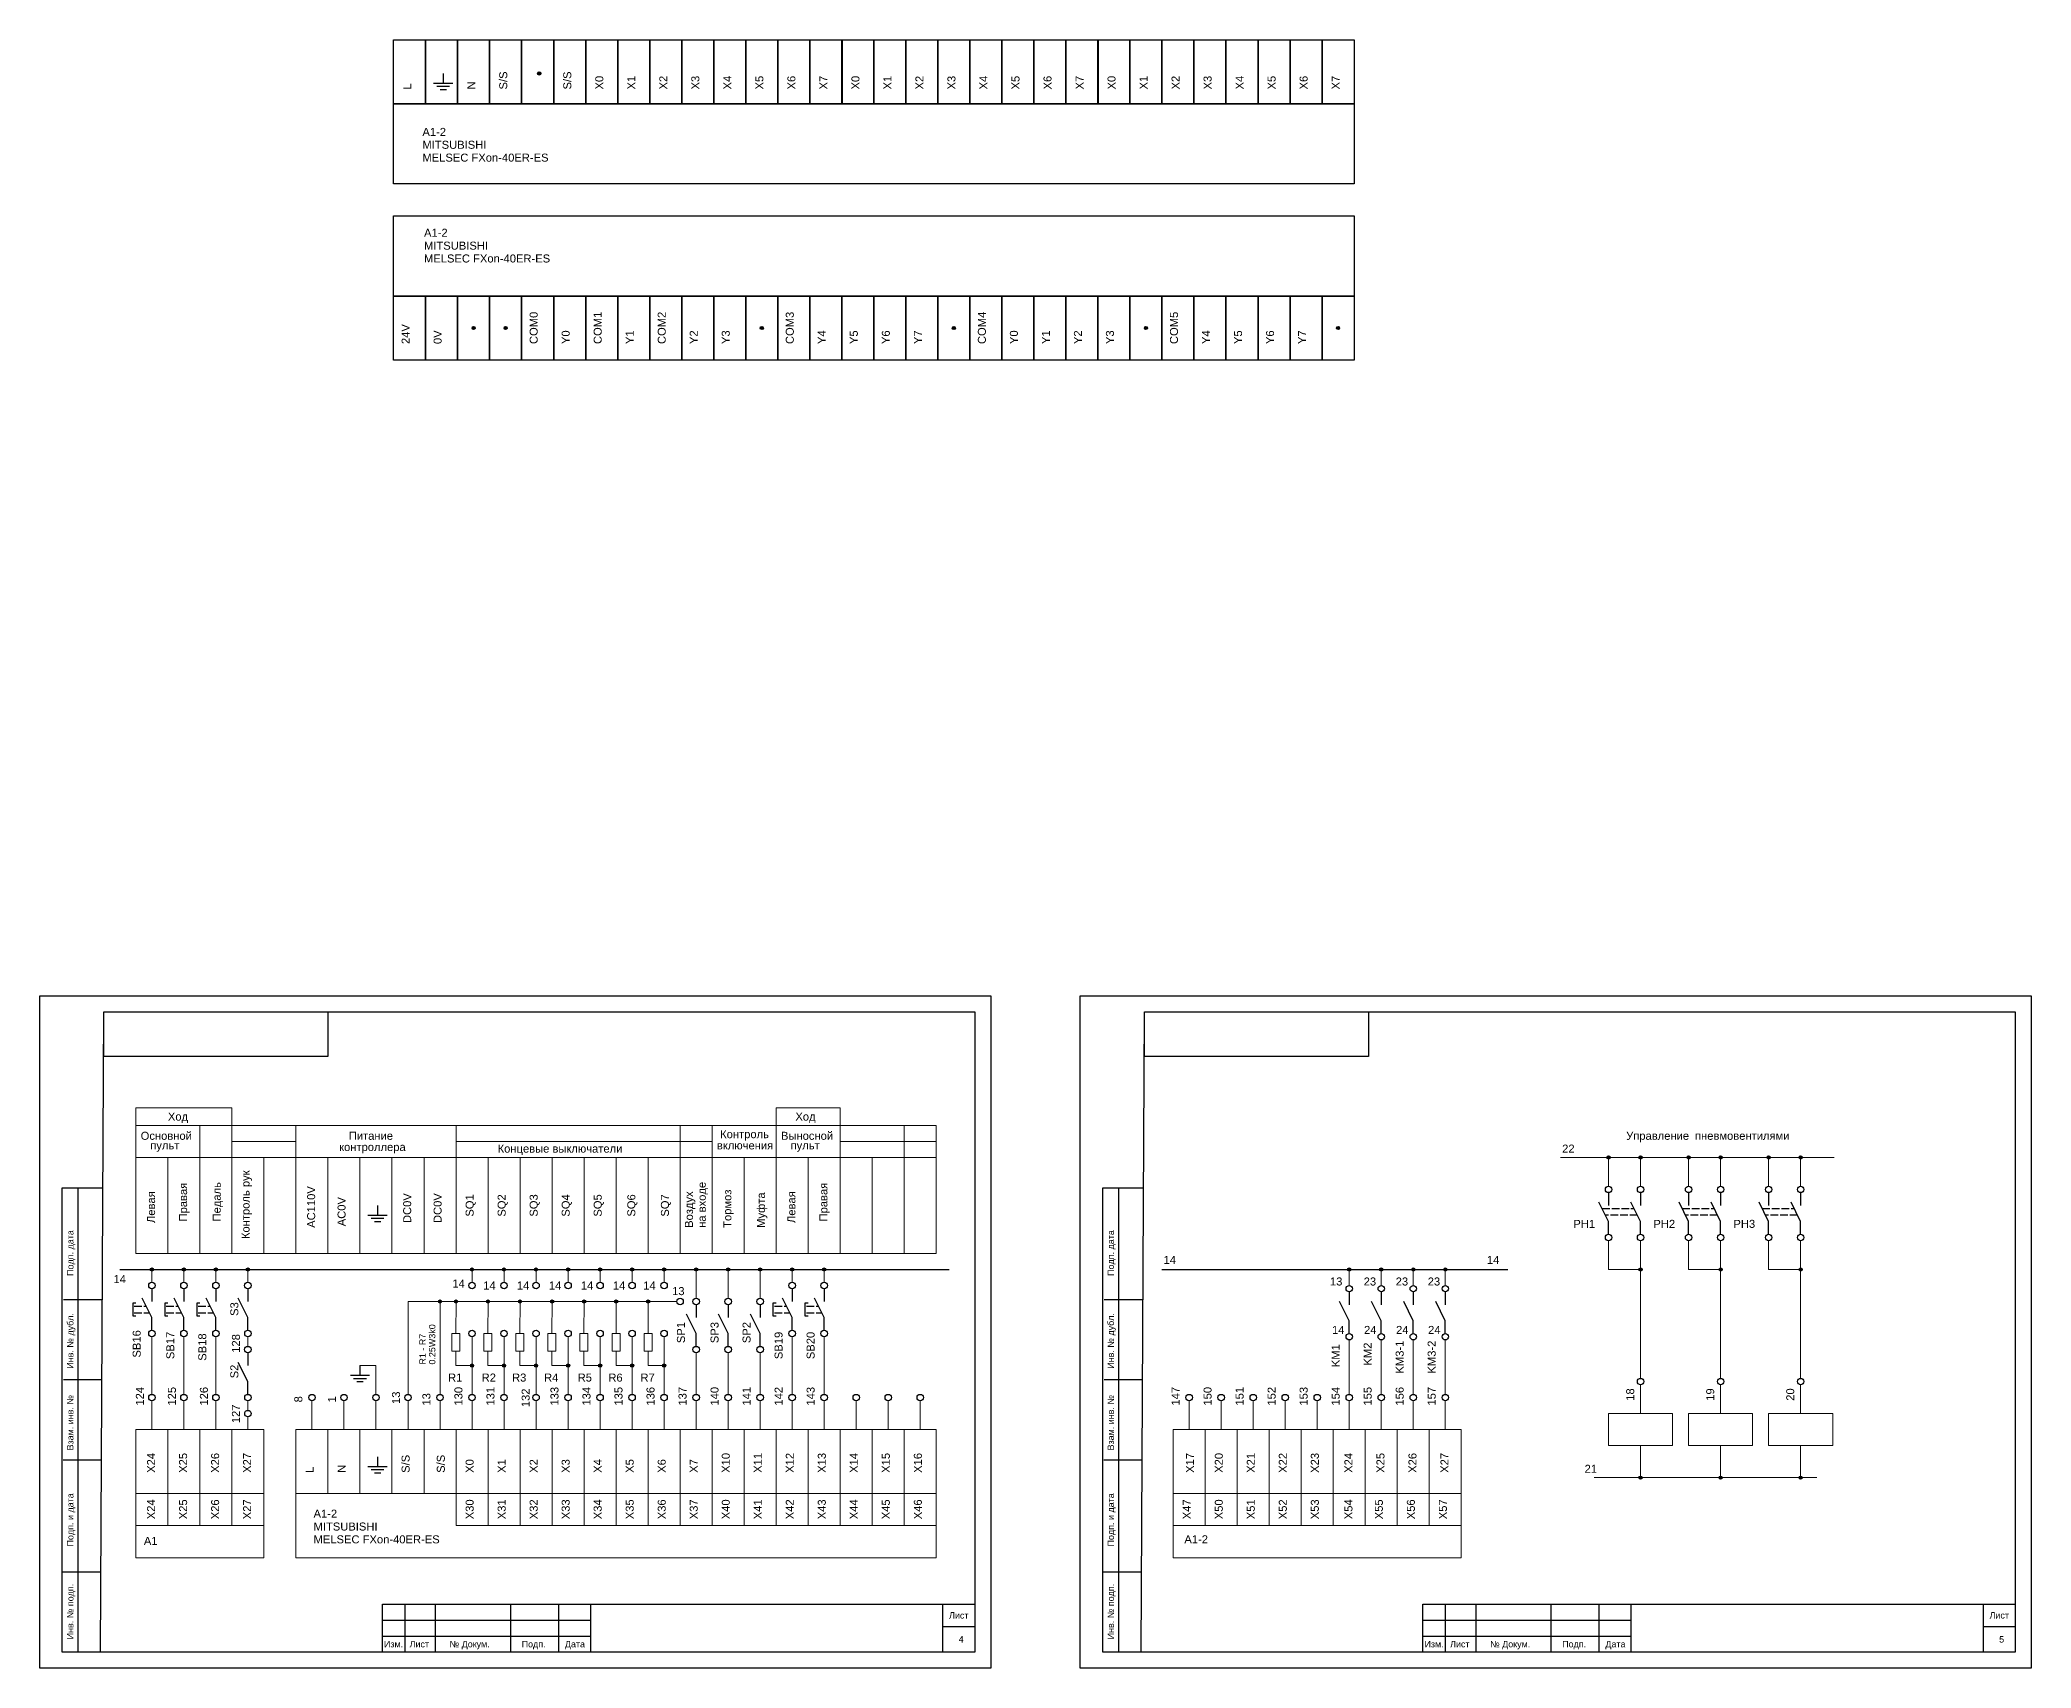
# Model space of a CAD drawing. Header units: millimetres. Extents: x 1674 to 4134, y 2914 to 4124.
# Drawn here: x 2650 to 3272, y 3616 to 4124 of the extents above; entities that cross this region are included whole.
import ezdxf

# ---------------------------------------------------------------- set-up
doc = ezdxf.new("R2010")
doc.units = ezdxf.units.MM
doc.linetypes.add('ACAD_ISO02W100', pattern=[15, 12, -3])
for name, color, linetype, lineweight in [('Аппаратура', 7, 'Continuous', 20), ('Маркировка', 7, 'Continuous', 25), ('Рамки', 7, 'Continuous', 25)]:
    doc.layers.add(name, color=color, linetype=linetype, lineweight=lineweight)
doc.styles.get("Standard").update_dxf_attribs({"font": 'arial.ttf'})

msp = doc.modelspace()

# ---------------------------------------------------------------- hatches: boundary and pattern name
h = msp.add_hatch(color=256)
h.dxf.hatch_style = 1
h.paths.add_polyline_path([(2806.5, 4113.5, 1), (2805.5, 4113.5, 1)])
h = msp.add_hatch(color=256)
h.dxf.hatch_style = 1
h.paths.add_polyline_path([(2786, 4034, 1), (2785, 4034, 1)])
h = msp.add_hatch(color=256)
h.dxf.hatch_style = 1
h.paths.add_polyline_path([(2796, 4034, 1), (2795, 4034, 1)])
h = msp.add_hatch(color=256)
h.dxf.hatch_style = 1
h.paths.add_polyline_path([(2876, 4034, 1), (2875, 4034, 1)])
h = msp.add_hatch(color=256)
h.dxf.hatch_style = 1
h.paths.add_polyline_path([(2936, 4034, 1), (2935, 4034, 1)])
h = msp.add_hatch(color=256)
h.dxf.hatch_style = 1
h.paths.add_polyline_path([(2996, 4034, 1), (2995, 4034, 1)])
h = msp.add_hatch(color=256)
h.dxf.hatch_style = 1
h.paths.add_polyline_path([(3056, 4034, 1), (3055, 4034, 1)])
h = msp.add_hatch(color=256)
h.dxf.hatch_style = 1
h.paths.add_polyline_path([(3140.5, 3775, 1), (3139.5, 3775, 1)])
h = msp.add_hatch(color=256)
h.dxf.hatch_style = 1
h.paths.add_polyline_path([(3150.5, 3775, 1), (3149.5, 3775, 1)])
h = msp.add_hatch(color=256)
h.dxf.hatch_style = 1
h.paths.add_polyline_path([(3165.5, 3775, 1), (3164.5, 3775, 1)])
h = msp.add_hatch(color=256)
h.dxf.hatch_style = 1
h.paths.add_polyline_path([(3175.5, 3775, 1), (3174.5, 3775, 1)])
h = msp.add_hatch(color=256)
h.dxf.hatch_style = 1
h.paths.add_polyline_path([(3190.5, 3775, 1), (3189.5, 3775, 1)])
h = msp.add_hatch(color=256)
h.dxf.hatch_style = 1
h.paths.add_polyline_path([(3200.5, 3775, 1), (3199.5, 3775, 1)])
h = msp.add_hatch(color=256)
h.dxf.hatch_style = 1
h.paths.add_polyline_path([(2685.5, 3740, 1), (2684.5, 3740, 1)])
h = msp.add_hatch(color=256)
h.dxf.hatch_style = 1
h.paths.add_polyline_path([(2695.5, 3740, 1), (2694.5, 3740, 1)])
h = msp.add_hatch(color=256)
h.dxf.hatch_style = 1
h.paths.add_polyline_path([(2705.5, 3740, 1), (2704.5, 3740, 1)])
h = msp.add_hatch(color=256)
h.dxf.hatch_style = 1
h.paths.add_polyline_path([(2715.5, 3740, 1), (2714.5, 3740, 1)])
h = msp.add_hatch(color=256)
h.dxf.hatch_style = 1
h.paths.add_polyline_path([(2785.5, 3740, 1), (2784.5, 3740, 1)])
h = msp.add_hatch(color=256)
h.dxf.hatch_style = 1
h.paths.add_polyline_path([(2795.5, 3740, 1), (2794.5, 3740, 1)])
h = msp.add_hatch(color=256)
h.dxf.hatch_style = 1
h.paths.add_polyline_path([(2805.5, 3740, 1), (2804.5, 3740, 1)])
h = msp.add_hatch(color=256)
h.dxf.hatch_style = 1
h.paths.add_polyline_path([(2815.5, 3740, 1), (2814.5, 3740, 1)])
h = msp.add_hatch(color=256)
h.dxf.hatch_style = 1
h.paths.add_polyline_path([(2825.5, 3740, 1), (2824.5, 3740, 1)])
h = msp.add_hatch(color=256)
h.dxf.hatch_style = 1
h.paths.add_polyline_path([(2835.5, 3740, 1), (2834.5, 3740, 1)])
h = msp.add_hatch(color=256)
h.dxf.hatch_style = 1
h.paths.add_polyline_path([(2845.5, 3740, 1), (2844.5, 3740, 1)])
h = msp.add_hatch(color=256)
h.dxf.hatch_style = 1
h.paths.add_polyline_path([(2855.5, 3740, 1), (2854.5, 3740, 1)])
h = msp.add_hatch(color=256)
h.dxf.hatch_style = 1
h.paths.add_polyline_path([(2865.5, 3740, 1), (2864.5, 3740, 1)])
h = msp.add_hatch(color=256)
h.dxf.hatch_style = 1
h.paths.add_polyline_path([(2875.5, 3740, 1), (2874.5, 3740, 1)])
h = msp.add_hatch(color=256)
h.dxf.hatch_style = 1
h.paths.add_polyline_path([(2885.5, 3740, 1), (2884.5, 3740, 1)])
h = msp.add_hatch(color=256)
h.dxf.hatch_style = 1
h.paths.add_polyline_path([(2895.5, 3740, 1), (2894.5, 3740, 1)])
h = msp.add_hatch(color=256)
h.dxf.hatch_style = 1
h.paths.add_polyline_path([(3059.5, 3740, 1), (3058.5, 3740, 1)])
h = msp.add_hatch(color=256)
h.dxf.hatch_style = 1
h.paths.add_polyline_path([(3069.5, 3740, 1), (3068.5, 3740, 1)])
h = msp.add_hatch(color=256)
h.dxf.hatch_style = 1
h.paths.add_polyline_path([(3079.5, 3740, 1), (3078.5, 3740, 1)])
h = msp.add_hatch(color=256)
h.dxf.hatch_style = 1
h.paths.add_polyline_path([(3089.5, 3740, 1), (3088.5, 3740, 1)])
h = msp.add_hatch(color=256)
h.dxf.hatch_style = 1
h.paths.add_polyline_path([(3150.5, 3740, 1), (3149.5, 3740, 1)])
h = msp.add_hatch(color=256)
h.dxf.hatch_style = 1
h.paths.add_polyline_path([(3175.5, 3740, 1), (3174.5, 3740, 1)])
h = msp.add_hatch(color=256)
h.dxf.hatch_style = 1
h.paths.add_polyline_path([(3200.5, 3740, 1), (3199.5, 3740, 1)])
h = msp.add_hatch(color=256)
h.dxf.hatch_style = 1
h.paths.add_polyline_path([(2775.5, 3730, 1), (2774.5, 3730, 1)])
h = msp.add_hatch(color=256)
h.dxf.hatch_style = 1
h.paths.add_polyline_path([(2780.5, 3730, 1), (2779.5, 3730, 1)])
h = msp.add_hatch(color=256)
h.dxf.hatch_style = 1
h.paths.add_polyline_path([(2790.5, 3730, 1), (2789.5, 3730, 1)])
h = msp.add_hatch(color=256)
h.dxf.hatch_style = 1
h.paths.add_polyline_path([(2800.5, 3730, 1), (2799.5, 3730, 1)])
h = msp.add_hatch(color=256)
h.dxf.hatch_style = 1
h.paths.add_polyline_path([(2810.5, 3730, 1), (2809.5, 3730, 1)])
h = msp.add_hatch(color=256)
h.dxf.hatch_style = 1
h.paths.add_polyline_path([(2820.5, 3730, 1), (2819.5, 3730, 1)])
h = msp.add_hatch(color=256)
h.dxf.hatch_style = 1
h.paths.add_polyline_path([(2830.5, 3730, 1), (2829.5, 3730, 1)])
h = msp.add_hatch(color=256)
h.dxf.hatch_style = 1
h.paths.add_polyline_path([(2840.5, 3730, 1), (2839.5, 3730, 1)])
h = msp.add_hatch(color=256)
h.dxf.hatch_style = 1
h.paths.add_polyline_path([(2785.5, 3710, 1), (2784.5, 3710, 1)])
h = msp.add_hatch(color=256)
h.dxf.hatch_style = 1
h.paths.add_polyline_path([(2795.5, 3710, 1), (2794.5, 3710, 1)])
h = msp.add_hatch(color=256)
h.dxf.hatch_style = 1
h.paths.add_polyline_path([(2805.5, 3710, 1), (2804.5, 3710, 1)])
h = msp.add_hatch(color=256)
h.dxf.hatch_style = 1
h.paths.add_polyline_path([(2815.5, 3710, 1), (2814.5, 3710, 1)])
h = msp.add_hatch(color=256)
h.dxf.hatch_style = 1
h.paths.add_polyline_path([(2825.5, 3710, 1), (2824.5, 3710, 1)])
h = msp.add_hatch(color=256)
h.dxf.hatch_style = 1
h.paths.add_polyline_path([(2835.5, 3710, 1), (2834.5, 3710, 1)])
h = msp.add_hatch(color=256)
h.dxf.hatch_style = 1
h.paths.add_polyline_path([(2845.5, 3710, 1), (2844.5, 3710, 1)])
h = msp.add_hatch(color=256)
h.dxf.hatch_style = 1
h.paths.add_polyline_path([(3150.5, 3675, 1), (3149.5, 3675, 1)])
h = msp.add_hatch(color=256)
h.dxf.hatch_style = 1
h.paths.add_polyline_path([(3175.5, 3675, 1), (3174.5, 3675, 1)])
h = msp.add_hatch(color=256)
h.dxf.hatch_style = 1
h.paths.add_polyline_path([(3200.5, 3675, 1), (3199.5, 3675, 1)])

# ---------------------------------------------------------------- linework, layer by layer
at = {"lineweight": 40}
for p, q in [((2900.5, 4124), (2900.5, 4104)), ((2980.5, 4124), (2980.5, 4104))]:
    msp.add_line(p, q, dxfattribs=at)
for p, q in [((2776, 4113.5), (2776, 4110.5)), ((2773, 4110.5), (2779, 4110.5)), ((2774, 4109.5), (2778, 4109.5)), ((2775, 4108.5), (2777, 4108.5)), ((3140, 3764), (3140, 3760)), ((3150, 3764), (3150, 3760)), ((3165, 3764), (3165, 3760)), ((3175, 3764), (3175, 3760)), ((3190, 3764), (3190, 3760)), ((3200, 3764), (3200, 3760)), ((2752.5, 3757), (2758.5, 3757)), ((2755.5, 3760), (2755.5, 3757)), ((3140, 3755), (3137, 3761)), ((3150, 3755), (3147, 3761)), ((3165, 3755), (3162, 3761)), ((3175, 3755), (3172, 3761)), ((3190, 3755), (3187, 3761)), ((3200, 3755), (3197, 3761)), ((2753.5, 3756), (2757.5, 3756)), ((2754.5, 3755), (2756.5, 3755)), ((3140, 3751), (3140, 3755)), ((3150, 3751), (3150, 3755)), ((3165, 3751), (3165, 3755)), ((3175, 3751), (3175, 3755)), ((3190, 3751), (3190, 3755)), ((3200, 3751), (3200, 3755)), ((2675, 3740), (2934, 3740)), ((3000.5, 3740), (3108.5, 3740)), ((2685, 3734), (2685, 3730)), ((2695, 3734), (2695, 3730)), ((2705, 3734), (2705, 3730)), ((2714.98, 3734), (2714.98, 3730)), ((2885, 3734), (2885, 3730)), ((2895, 3734), (2895, 3730)), ((3059, 3733), (3059, 3729)), ((3069, 3733), (3069, 3729)), ((3079, 3733), (3079, 3729)), ((3089, 3733), (3089, 3729)), ((2680, 3729.5), (2679, 3729.5)), ((2679, 3729.5), (2679, 3725.5)), ((2685, 3725), (2682, 3731)), ((2690, 3729.5), (2689, 3729.5)), ((2689, 3729.5), (2689, 3725.5)), ((2695, 3725), (2692, 3731)), ((2700, 3729.5), (2699, 3729.5)), ((2699, 3729.5), (2699, 3725.5)), ((2705, 3725), (2702, 3731)), ((2714.98, 3725), (2711.98, 3731)), ((2855, 3720), (2852, 3726)), ((2855, 3729), (2855, 3725)), ((2865, 3720), (2862, 3726)), ((2865, 3729), (2865, 3725)), ((2875, 3720), (2872, 3726)), ((2875, 3729), (2875, 3725)), ((2880, 3729.5), (2879, 3729.5)), ((2879, 3729.5), (2879, 3725.5)), ((2885, 3725), (2882, 3731)), ((2890, 3729.5), (2889, 3729.5)), ((2889, 3729.5), (2889, 3725.5)), ((2895, 3725), (2892, 3731)), ((3059, 3724), (3056, 3730)), ((3069, 3724), (3066, 3730)), ((3079, 3724), (3076, 3730)), ((3089, 3724), (3086, 3730)), ((2679, 3725.5), (2680, 3725.5)), ((2685, 3721), (2685, 3725)), ((2689, 3725.5), (2690, 3725.5)), ((2695, 3721), (2695, 3725)), ((2699, 3725.5), (2700, 3725.5)), ((2705, 3721), (2705, 3725)), ((2714.98, 3721), (2714.98, 3725)), ((2855, 3716), (2855, 3720)), ((2865, 3716), (2865, 3720)), ((2875, 3716), (2875, 3720)), ((2879, 3725.5), (2880, 3725.5)), ((2885, 3721), (2885, 3725)), ((2889, 3725.5), (2890, 3725.5)), ((2895, 3721), (2895, 3725)), ((3059, 3720), (3059, 3724)), ((3069, 3720), (3069, 3724)), ((3079, 3720), (3079, 3724)), ((3089, 3720), (3089, 3724)), ((2714.98, 3714), (2714.98, 3710)), ((2714.98, 3705), (2711.98, 3711)), ((2750, 3710), (2750, 3707)), ((2714.98, 3701), (2714.98, 3705)), ((2747, 3707), (2753, 3707)), ((2748, 3706), (2752, 3706)), ((2749, 3705), (2751, 3705)), ((2752.5, 3678.5), (2758.5, 3678.5)), ((2753.5, 3677.5), (2757.5, 3677.5)), ((2754.5, 3676.5), (2756.5, 3676.5)), ((2755.5, 3681.5), (2755.5, 3678.5))]:
    msp.add_line(p, q)
at = {"linetype": 'ACAD_ISO02W100', "ltscale": 0.2}
for p, q in [((2679.5, 3728.5), (2683.25, 3728.5)), ((2679.5, 3726.5), (2684.25, 3726.5)), ((2689.5, 3728.5), (2693.25, 3728.5)), ((2689.5, 3726.5), (2694.25, 3726.5)), ((2699.5, 3728.5), (2703.25, 3728.5)), ((2699.5, 3726.5), (2704.25, 3726.5)), ((2879.5, 3728.5), (2883.25, 3728.5)), ((2879.5, 3726.5), (2884.25, 3726.5)), ((2889.5, 3728.5), (2893.25, 3728.5)), ((2889.5, 3726.5), (2894.25, 3726.5))]:
    msp.add_line(p, q, dxfattribs=at)
for points in [[(2760.5, 4124), (2770.5, 4124), (2770.5, 4104), (2760.5, 4104)], [(2770.5, 4124), (2780.5, 4124), (2780.5, 4104), (2770.5, 4104)], [(2780.5, 4124), (2790.5, 4124), (2790.5, 4104), (2780.5, 4104)], [(2790.5, 4124), (2800.5, 4124), (2800.5, 4104), (2790.5, 4104)], [(2800.5, 4124), (2810.5, 4124), (2810.5, 4104), (2800.5, 4104)], [(2810.5, 4124), (2820.5, 4124), (2820.5, 4104), (2810.5, 4104)], [(2820.5, 4124), (2830.5, 4124), (2830.5, 4104), (2820.5, 4104)], [(2830.5, 4124), (2840.5, 4124), (2840.5, 4104), (2830.5, 4104)], [(2840.5, 4124), (2850.5, 4124), (2850.5, 4104), (2840.5, 4104)], [(2850.5, 4124), (2860.5, 4124), (2860.5, 4104), (2850.5, 4104)], [(2860.5, 4124), (2870.5, 4124), (2870.5, 4104), (2860.5, 4104)], [(2870.5, 4124), (2880.5, 4124), (2880.5, 4104), (2870.5, 4104)], [(2880.5, 4124), (2890.5, 4124), (2890.5, 4104), (2880.5, 4104)], [(2890.5, 4124), (2900.5, 4124), (2900.5, 4104), (2890.5, 4104)], [(2900.5, 4124), (2910.5, 4124), (2910.5, 4104), (2900.5, 4104)], [(2910.5, 4124), (2920.5, 4124), (2920.5, 4104), (2910.5, 4104)], [(2920.5, 4124), (2930.5, 4124), (2930.5, 4104), (2920.5, 4104)], [(2930.5, 4124), (2940.5, 4124), (2940.5, 4104), (2930.5, 4104)], [(2940.5, 4124), (2950.5, 4124), (2950.5, 4104), (2940.5, 4104)], [(2950.5, 4124), (2960.5, 4124), (2960.5, 4104), (2950.5, 4104)], [(2960.5, 4124), (2970.5, 4124), (2970.5, 4104), (2960.5, 4104)], [(2970.5, 4124), (2980.5, 4124), (2980.5, 4104), (2970.5, 4104)], [(2980.5, 4124), (2990.5, 4124), (2990.5, 4104), (2980.5, 4104)], [(2990.5, 4124), (3000.5, 4124), (3000.5, 4104), (2990.5, 4104)], [(3000.5, 4124), (3010.5, 4124), (3010.5, 4104), (3000.5, 4104)], [(3010.5, 4124), (3020.5, 4124), (3020.5, 4104), (3010.5, 4104)], [(3020.5, 4124), (3030.5, 4124), (3030.5, 4104), (3020.5, 4104)], [(3030.5, 4124), (3040.5, 4124), (3040.5, 4104), (3030.5, 4104)], [(3040.5, 4124), (3050.5, 4124), (3050.5, 4104), (3040.5, 4104)], [(3050.5, 4124), (3060.5, 4124), (3060.5, 4104), (3050.5, 4104)], [(2760.5, 4104), (3060.5, 4104), (3060.5, 4079), (2760.5, 4079)], [(3060.5, 4044), (2760.5, 4044), (2760.5, 4069), (3060.5, 4069)], [(2770.5, 4024), (2760.5, 4024), (2760.5, 4044), (2770.5, 4044)], [(2780.5, 4024), (2770.5, 4024), (2770.5, 4044), (2780.5, 4044)], [(2790.5, 4024), (2780.5, 4024), (2780.5, 4044), (2790.5, 4044)], [(2800.5, 4024), (2790.5, 4024), (2790.5, 4044), (2800.5, 4044)], [(2810.5, 4024), (2800.5, 4024), (2800.5, 4044), (2810.5, 4044)], [(2820.5, 4024), (2810.5, 4024), (2810.5, 4044), (2820.5, 4044)], [(2830.5, 4024), (2820.5, 4024), (2820.5, 4044), (2830.5, 4044)], [(2840.5, 4024), (2830.5, 4024), (2830.5, 4044), (2840.5, 4044)], [(2850.5, 4024), (2840.5, 4024), (2840.5, 4044), (2850.5, 4044)], [(2860.5, 4024), (2850.5, 4024), (2850.5, 4044), (2860.5, 4044)], [(2870.5, 4024), (2860.5, 4024), (2860.5, 4044), (2870.5, 4044)], [(2880.5, 4024), (2870.5, 4024), (2870.5, 4044), (2880.5, 4044)], [(2890.5, 4024), (2880.5, 4024), (2880.5, 4044), (2890.5, 4044)], [(2900.5, 4024), (2890.5, 4024), (2890.5, 4044), (2900.5, 4044)], [(2910.5, 4024), (2900.5, 4024), (2900.5, 4044), (2910.5, 4044)], [(2920.5, 4024), (2910.5, 4024), (2910.5, 4044), (2920.5, 4044)], [(2930.5, 4024), (2920.5, 4024), (2920.5, 4044), (2930.5, 4044)], [(2940.5, 4024), (2930.5, 4024), (2930.5, 4044), (2940.5, 4044)], [(2950.5, 4024), (2940.5, 4024), (2940.5, 4044), (2950.5, 4044)], [(2960.5, 4024), (2950.5, 4024), (2950.5, 4044), (2960.5, 4044)], [(2970.5, 4024), (2960.5, 4024), (2960.5, 4044), (2970.5, 4044)], [(2980.5, 4024), (2970.5, 4024), (2970.5, 4044), (2980.5, 4044)], [(2990.5, 4024), (2980.5, 4024), (2980.5, 4044), (2990.5, 4044)], [(3000.5, 4024), (2990.5, 4024), (2990.5, 4044), (3000.5, 4044)], [(3010.5, 4024), (3000.5, 4024), (3000.5, 4044), (3010.5, 4044)], [(3020.5, 4024), (3010.5, 4024), (3010.5, 4044), (3020.5, 4044)], [(3030.5, 4024), (3020.5, 4024), (3020.5, 4044), (3030.5, 4044)], [(3040.5, 4024), (3030.5, 4024), (3030.5, 4044), (3040.5, 4044)], [(3050.5, 4024), (3040.5, 4024), (3040.5, 4044), (3050.5, 4044)], [(3060.5, 4024), (3050.5, 4024), (3050.5, 4044), (3060.5, 4044)]]:
    msp.add_lwpolyline(points, close=True)
for points in [[(3138, 3759), (3148, 3759)], [(3149, 3757), (3139, 3757)], [(3163, 3759), (3173, 3759)], [(3174, 3757), (3164, 3757)], [(3188, 3759), (3198, 3759)], [(3199, 3757), (3189, 3757)]]:
    msp.add_lwpolyline(points, dxfattribs=at)
for centre, radius in [((2806, 4113.5), 0.5), ((2785.5, 4034), 0.5), ((2795.5, 4034), 0.5), ((2875.5, 4034), 0.5), ((2935.5, 4034), 0.5), ((2995.5, 4034), 0.5), ((3055.5, 4034), 0.5), ((3140, 3775), 0.5), ((3150, 3775), 0.5), ((3165, 3775), 0.5), ((3175, 3775), 0.5), ((3190, 3775), 0.5), ((3200, 3775), 0.5), ((3140, 3765), 1), ((3150, 3765), 1), ((3165, 3765), 1), ((3175, 3765), 1), ((3190, 3765), 1), ((3200, 3765), 1), ((3140, 3750), 1), ((3150, 3750), 1), ((3165, 3750), 1), ((3175, 3750), 1), ((3190, 3750), 1), ((3200, 3750), 1), ((2685, 3740), 0.5), ((2695, 3740), 0.5), ((2705, 3740), 0.5), ((2715, 3740), 0.5), ((2785, 3740), 0.5), ((2795, 3740), 0.5), ((2805, 3740), 0.5), ((2815, 3740), 0.5), ((2825, 3740), 0.5), ((2835, 3740), 0.5), ((2845, 3740), 0.5), ((2855, 3740), 0.5), ((2865, 3740), 0.5), ((2875, 3740), 0.5), ((2885, 3740), 0.5), ((2895, 3740), 0.5), ((3059, 3740), 0.5), ((3069, 3740), 0.5), ((3079, 3740), 0.5), ((3089, 3740), 0.5), ((3150, 3740), 0.5), ((3175, 3740), 0.5), ((3200, 3740), 0.5), ((2685, 3735), 1), ((2695, 3735), 1), ((2705, 3735), 1), ((2714.98, 3735), 1), ((2785, 3735), 1), ((2795, 3735), 1), ((2805, 3735), 1), ((2815, 3735), 1), ((2825, 3735), 1), ((2835, 3735), 1), ((2845, 3735), 1), ((2885, 3735), 1), ((2895, 3735), 1), ((3059, 3734), 1), ((3069, 3734), 1), ((3079, 3734), 1), ((3089, 3734), 1), ((2775, 3730), 0.5), ((2780, 3730), 0.5), ((2790, 3730), 0.5), ((2800, 3730), 0.5), ((2810, 3730), 0.5), ((2820, 3730), 0.5), ((2830, 3730), 0.5), ((2840, 3730), 0.5), ((2850, 3730), 1), ((2855, 3730), 1), ((2865, 3730), 1), ((2875, 3730), 1), ((2685, 3720), 1), ((2695, 3720), 1), ((2705, 3720), 1), ((2715, 3720), 1), ((2785, 3720), 1), ((2795, 3720), 1), ((2805, 3720), 1), ((2815, 3720), 1), ((2825, 3720), 1), ((2835, 3720), 1), ((2845, 3720), 1), ((2885, 3720), 1), ((2895, 3720), 1), ((3059, 3719), 1), ((3069, 3719), 1), ((3079, 3719), 1), ((3089, 3719), 1), ((2714.98, 3715), 1), ((2855, 3715), 1), ((2865, 3715), 1), ((2875, 3715), 1), ((2785, 3710), 0.5), ((2795, 3710), 0.5), ((2805, 3710), 0.5), ((2815, 3710), 0.5), ((2825, 3710), 0.5), ((2835, 3710), 0.5), ((2845, 3710), 0.5), ((2685, 3700), 1), ((2695, 3700), 1), ((2705, 3700), 1), ((2715, 3700), 1), ((2735, 3700), 1), ((2745, 3700), 1), ((2755, 3700), 1), ((2765, 3700), 1), ((2775, 3700), 1), ((2785, 3700), 1), ((2795, 3700), 1), ((2805, 3700), 1), ((2815, 3700), 1), ((2825, 3700), 1), ((2835, 3700), 1), ((2845, 3700), 1), ((2855, 3700), 1), ((2865, 3700), 1), ((2875, 3700), 1), ((2885, 3700), 1), ((2895, 3700), 1), ((2905, 3700), 1), ((2915, 3700), 1), ((2925, 3700), 1), ((3009, 3700), 1), ((3019, 3700), 1), ((3029, 3700), 1), ((3039, 3700), 1), ((3049, 3700), 1), ((3059, 3700), 1), ((3069, 3700), 1), ((3079, 3700), 1), ((3089, 3700), 1), ((3150, 3705), 1), ((3175, 3705), 1), ((3200, 3705), 1), ((2715, 3695), 1), ((3150, 3675), 0.5), ((3175, 3675), 0.5), ((3200, 3675), 0.5)]:
    msp.add_circle(centre, radius)
at = {"layer": 'Аппаратура'}
for p, q in [((2680, 3785), (2930, 3785)), ((2680, 3745), (2680, 3785)), ((2700, 3745), (2700, 3785)), ((2710, 3745), (2710, 3785)), ((2730, 3745), (2730, 3785)), ((2780, 3745), (2780, 3785)), ((2850, 3745), (2850, 3785)), ((2860, 3745), (2860, 3785)), ((2880, 3745), (2880, 3785)), ((2900, 3745), (2900, 3785)), ((2920, 3745), (2920, 3785)), ((2930, 3745), (2930, 3785)), ((2710, 3780), (2730, 3780)), ((2780, 3780), (2860, 3780)), ((2900, 3780), (2930, 3780)), ((2680, 3775), (2930, 3775)), ((2690, 3745), (2690, 3775)), ((2720, 3745), (2720, 3775)), ((2740, 3745), (2740, 3775)), ((2750, 3745), (2750, 3775)), ((2760, 3745), (2760, 3775)), ((2770, 3745), (2770, 3775)), ((2790, 3745), (2790, 3775)), ((2800, 3745), (2800, 3775)), ((2810, 3745), (2810, 3775)), ((2820, 3745), (2820, 3775)), ((2830, 3745), (2830, 3775)), ((2840, 3745), (2840, 3775)), ((2870, 3745), (2870, 3775)), ((2890, 3745), (2890, 3775)), ((2910, 3745), (2910, 3775)), ((3125, 3775), (3210.5, 3775)), ((3140, 3766), (3140, 3775)), ((3150, 3766), (3150, 3775)), ((3165, 3766), (3165, 3775)), ((3175, 3766), (3175, 3775)), ((3190, 3766), (3190, 3775)), ((3200, 3766), (3200, 3775)), ((2680, 3745), (2930, 3745)), ((3140, 3749), (3140, 3740)), ((3150, 3706), (3150, 3749)), ((3165, 3749), (3165, 3740)), ((3175, 3706), (3175, 3749)), ((3190, 3749), (3190, 3740)), ((3200, 3706), (3200, 3749)), ((2685, 3736), (2685, 3740)), ((2695, 3736), (2695, 3740)), ((2705, 3736), (2705, 3740)), ((2715, 3736), (2715, 3740)), ((2785, 3736), (2785, 3740)), ((2795, 3736), (2795, 3740)), ((2805, 3736), (2805, 3740)), ((2815, 3736), (2815, 3740)), ((2825, 3736), (2825, 3740)), ((2835, 3736), (2835, 3740)), ((2845, 3736), (2845, 3740)), ((2855, 3731), (2855, 3739.5)), ((2865, 3731), (2865, 3739.5)), ((2875, 3731), (2875, 3739.5)), ((2885, 3736), (2885, 3740)), ((2895, 3736), (2895, 3740)), ((3059, 3735), (3059, 3739.5)), ((3069, 3735), (3069, 3739.5)), ((3079, 3735), (3079, 3739.5)), ((3089, 3735), (3089, 3739.5)), ((3140, 3740), (3150, 3740)), ((3165, 3740), (3175, 3740)), ((3190, 3740), (3200, 3740)), ((2765, 3701), (2765, 3730)), ((2765, 3730), (2779, 3730)), ((2775, 3701), (2775, 3730)), ((2779, 3730), (2849, 3730)), ((2779.97, 3720), (2780, 3730)), ((2789.97, 3720), (2790, 3730)), ((2799.97, 3720), (2800, 3730)), ((2809.97, 3720), (2810, 3730)), ((2819.97, 3720), (2820, 3730)), ((2829.97, 3720), (2830, 3730)), ((2839.97, 3720), (2840, 3730)), ((2685, 3719), (2685, 3701)), ((2695, 3719), (2695, 3701)), ((2705, 3719), (2705, 3701)), ((2715, 3716), (2715, 3719)), ((2779.97, 3714.5), (2779.97, 3710)), ((2785, 3719), (2785, 3701)), ((2789.97, 3714.5), (2789.97, 3710)), ((2795, 3719), (2795, 3701)), ((2799.97, 3714.5), (2799.97, 3710)), ((2805, 3719), (2805, 3701)), ((2809.97, 3714.5), (2809.97, 3710)), ((2815, 3719), (2815, 3701)), ((2819.97, 3714.5), (2819.97, 3710)), ((2825, 3719), (2825, 3701)), ((2829.97, 3714.5), (2829.97, 3710)), ((2835, 3719), (2835, 3701)), ((2839.97, 3714.5), (2839.97, 3710)), ((2845, 3719), (2845, 3701)), ((2855, 3714), (2855, 3701)), ((2865, 3714), (2865, 3701)), ((2875, 3714), (2875, 3701)), ((2885, 3719), (2885, 3701)), ((2895, 3719), (2895, 3701)), ((3059, 3718), (3059, 3701)), ((3069, 3718), (3069, 3701)), ((3079, 3718), (3079, 3701)), ((3089, 3718), (3089, 3701)), ((2755, 3710), (2750, 3710)), ((2755, 3701), (2755, 3710)), ((2779.97, 3710), (2785, 3710)), ((2789.97, 3710), (2795, 3710)), ((2799.97, 3710), (2805, 3710)), ((2809.97, 3710), (2815, 3710)), ((2819.97, 3710), (2825, 3710)), ((2829.97, 3710), (2835, 3710)), ((2839.97, 3710), (2845, 3710)), ((3150, 3695), (3150, 3704)), ((3175, 3695), (3175, 3704)), ((3200, 3695), (3200, 3704)), ((2685, 3690), (2685, 3699)), ((2695, 3690), (2695, 3699)), ((2705, 3690), (2705, 3699)), ((2715, 3696), (2715, 3699)), ((2735, 3690), (2735, 3699)), ((2745, 3690), (2745, 3699)), ((2755, 3690), (2755, 3699)), ((2765, 3690), (2765, 3699)), ((2775, 3690), (2775, 3699)), ((2785, 3690), (2785, 3699)), ((2795, 3690), (2795, 3699)), ((2805, 3690), (2805, 3699)), ((2815, 3690), (2815, 3699)), ((2825, 3690), (2825, 3699)), ((2835, 3690), (2835, 3699)), ((2845, 3690), (2845, 3699)), ((2855, 3690), (2855, 3699)), ((2865, 3690), (2865, 3699)), ((2875, 3690), (2875, 3699)), ((2885, 3690), (2885, 3699)), ((2895, 3690), (2895, 3699)), ((2905, 3690), (2905, 3699)), ((2915, 3690), (2915, 3699)), ((2925, 3690), (2925, 3699)), ((3009, 3690), (3009, 3699)), ((3019, 3690), (3019, 3699)), ((3029, 3690), (3029, 3699)), ((3039, 3690), (3039, 3699)), ((3049, 3690), (3049, 3699)), ((3059, 3690), (3059, 3699)), ((3069, 3690), (3069, 3699)), ((3079, 3690), (3079, 3699)), ((3089, 3690), (3089, 3699)), ((2715, 3690), (2715, 3694)), ((3150, 3685), (3150, 3675)), ((3175, 3685), (3175, 3675)), ((3200, 3685), (3200, 3675)), ((3135.5, 3675), (3205, 3675))]:
    msp.add_line(p, q, dxfattribs=at)
for points in [[(2680, 3785), (2710, 3785), (2710, 3790.5), (2680, 3790.5)], [(2880, 3785), (2900, 3785), (2900, 3790.5), (2880, 3790.5)], [(2778.72, 3720), (2781.22, 3720), (2781.22, 3714.5), (2778.72, 3714.5)], [(2788.72, 3720), (2791.22, 3720), (2791.22, 3714.5), (2788.72, 3714.5)], [(2798.72, 3720), (2801.22, 3720), (2801.22, 3714.5), (2798.72, 3714.5)], [(2808.72, 3720), (2811.22, 3720), (2811.22, 3714.5), (2808.72, 3714.5)], [(2818.72, 3720), (2821.22, 3720), (2821.22, 3714.5), (2818.72, 3714.5)], [(2828.72, 3720), (2831.22, 3720), (2831.22, 3714.5), (2828.72, 3714.5)], [(2838.72, 3720), (2841.22, 3720), (2841.22, 3714.5), (2838.72, 3714.5)], [(3140, 3695), (3160, 3695), (3160, 3685), (3140, 3685)], [(3165, 3695), (3185, 3695), (3185, 3685), (3165, 3685)], [(3190, 3695), (3210, 3695), (3210, 3685), (3190, 3685)], [(2680, 3670), (2690, 3670), (2690, 3690), (2680, 3690)], [(2690, 3670), (2700, 3670), (2700, 3690), (2690, 3690)], [(2700, 3670), (2710, 3670), (2710, 3690), (2700, 3690)], [(2710, 3670), (2720, 3670), (2720, 3690), (2710, 3690)], [(2730, 3670), (2740, 3670), (2740, 3690), (2730, 3690)], [(2740, 3670), (2750, 3670), (2750, 3690), (2740, 3690)], [(2750, 3670), (2760, 3670), (2760, 3690), (2750, 3690)], [(2760, 3670), (2770, 3670), (2770, 3690), (2760, 3690)], [(2770, 3670), (2780, 3670), (2780, 3690), (2770, 3690)], [(2780, 3670), (2790, 3670), (2790, 3690), (2780, 3690)], [(2790, 3670), (2800, 3670), (2800, 3690), (2790, 3690)], [(2800, 3670), (2810, 3670), (2810, 3690), (2800, 3690)], [(2810, 3670), (2820, 3670), (2820, 3690), (2810, 3690)], [(2820, 3670), (2830, 3670), (2830, 3690), (2820, 3690)], [(2830, 3670), (2840, 3670), (2840, 3690), (2830, 3690)], [(2840, 3670), (2850, 3670), (2850, 3690), (2840, 3690)], [(2850, 3670), (2860, 3670), (2860, 3690), (2850, 3690)], [(2860, 3670), (2870, 3670), (2870, 3690), (2860, 3690)], [(2870, 3670), (2880, 3670), (2880, 3690), (2870, 3690)], [(2880, 3670), (2890, 3670), (2890, 3690), (2880, 3690)], [(2890, 3670), (2900, 3670), (2900, 3690), (2890, 3690)], [(2900, 3670), (2910, 3670), (2910, 3690), (2900, 3690)], [(2910, 3670), (2920, 3670), (2920, 3690), (2910, 3690)], [(2920, 3670), (2930, 3670), (2930, 3690), (2920, 3690)], [(3004, 3670), (3014, 3670), (3014, 3690), (3004, 3690)], [(3014, 3670), (3024, 3670), (3024, 3690), (3014, 3690)], [(3024, 3670), (3034, 3670), (3034, 3690), (3024, 3690)], [(3034, 3670), (3044, 3670), (3044, 3690), (3034, 3690)], [(3044, 3670), (3054, 3670), (3054, 3690), (3044, 3690)], [(3054, 3670), (3064, 3670), (3064, 3690), (3054, 3690)], [(3064, 3670), (3074, 3670), (3074, 3690), (3064, 3690)], [(3074, 3670), (3084, 3670), (3084, 3690), (3074, 3690)], [(3084, 3670), (3094, 3670), (3094, 3690), (3084, 3690)], [(2680, 3670), (2720, 3670), (2720, 3650), (2680, 3650)], [(2680, 3660), (2690, 3660), (2690, 3670), (2680, 3670)], [(2690, 3660), (2700, 3660), (2700, 3670), (2690, 3670)], [(2700, 3660), (2710, 3660), (2710, 3670), (2700, 3670)], [(2710, 3660), (2720, 3660), (2720, 3670), (2710, 3670)], [(2730, 3670), (2930, 3670), (2930, 3650), (2730, 3650)], [(2780, 3660), (2790, 3660), (2790, 3670), (2780, 3670)], [(2790, 3660), (2800, 3660), (2800, 3670), (2790, 3670)], [(2800, 3660), (2810, 3660), (2810, 3670), (2800, 3670)], [(2810, 3660), (2820, 3660), (2820, 3670), (2810, 3670)], [(2820, 3660), (2830, 3660), (2830, 3670), (2820, 3670)], [(2830, 3660), (2840, 3660), (2840, 3670), (2830, 3670)], [(2840, 3660), (2850, 3660), (2850, 3670), (2840, 3670)], [(2850, 3660), (2860, 3660), (2860, 3670), (2850, 3670)], [(2860, 3660), (2870, 3660), (2870, 3670), (2860, 3670)], [(2870, 3660), (2880, 3660), (2880, 3670), (2870, 3670)], [(2880, 3660), (2890, 3660), (2890, 3670), (2880, 3670)], [(2890, 3660), (2900, 3660), (2900, 3670), (2890, 3670)], [(2900, 3660), (2910, 3660), (2910, 3670), (2900, 3670)], [(2910, 3660), (2920, 3660), (2920, 3670), (2910, 3670)], [(2920, 3660), (2930, 3660), (2930, 3670), (2920, 3670)], [(3004, 3670), (3094, 3670), (3094, 3650), (3004, 3650)], [(3004, 3660), (3014, 3660), (3014, 3670), (3004, 3670)], [(3014, 3660), (3024, 3660), (3024, 3670), (3014, 3670)], [(3024, 3660), (3034, 3660), (3034, 3670), (3024, 3670)], [(3034, 3660), (3044, 3660), (3044, 3670), (3034, 3670)], [(3044, 3660), (3054, 3660), (3054, 3670), (3044, 3670)], [(3054, 3660), (3064, 3660), (3064, 3670), (3054, 3670)], [(3064, 3660), (3074, 3660), (3074, 3670), (3064, 3670)], [(3074, 3660), (3084, 3660), (3084, 3670), (3074, 3670)], [(3084, 3660), (3094, 3660), (3094, 3670), (3084, 3670)]]:
    msp.add_lwpolyline(points, close=True, dxfattribs=at)
at = {"layer": 'Рамки'}
for p, q in [((2669, 3620.5), (2670, 3820.5)), ((2670, 3820.5), (2942, 3820.5)), ((2942, 3820.5), (2942, 3620.5)), ((2994, 3620.5), (2995, 3820.5)), ((2995, 3820.5), (3267, 3820.5)), ((3267, 3820.5), (3267, 3620.5)), ((2657, 3765.5), (2669.72, 3765.5)), ((2657, 3620.5), (2657, 3765.5)), ((2662, 3620.5), (2662, 3765.5)), ((2982, 3765.5), (2994.72, 3765.5)), ((2982, 3620.5), (2982, 3765.5)), ((2987, 3620.5), (2987, 3765.5)), ((2669.42, 3730.5), (2657.42, 3730.5)), ((2994.42, 3730.5), (2982.42, 3730.5)), ((2669.42, 3705.5), (2657.42, 3705.5)), ((2994.42, 3705.5), (2982.42, 3705.5)), ((2669.3, 3680.5), (2657.3, 3680.5)), ((2994.3, 3680.5), (2982.3, 3680.5)), ((2669.12, 3645.5), (2657.12, 3645.5)), ((2669.12, 3645.5), (2657.12, 3645.5)), ((2669.12, 3645.5), (2657.12, 3645.5)), ((2994.12, 3645.5), (2982.12, 3645.5)), ((2994.12, 3645.5), (2982.12, 3645.5)), ((2994.12, 3645.5), (2982.12, 3645.5)), ((2764, 3635.5), (2764, 3620.5)), ((2773.5, 3635.5), (2773.5, 3620.5)), ((2797, 3635.5), (2797, 3620.5)), ((2812, 3635.5), (2812, 3620.5)), ((2932, 3635.5), (2932, 3620.5)), ((3089, 3635.5), (3089, 3620.5)), ((3098.5, 3635.5), (3098.5, 3620.5)), ((3122, 3635.5), (3122, 3620.5)), ((3137, 3635.5), (3137, 3620.5)), ((3257, 3635.5), (3257, 3620.5)), ((2757, 3630.5), (2822, 3630.5)), ((2932, 3628.5), (2942, 3628.5)), ((3082, 3630.5), (3147, 3630.5)), ((3257, 3628.5), (3267, 3628.5)), ((2669, 3620.5), (2657, 3620.5)), ((2942, 3620.5), (2669, 3620.5)), ((2757, 3625.5), (2822, 3625.5)), ((2994, 3620.5), (2982, 3620.5)), ((3267, 3620.5), (2994, 3620.5)), ((3082, 3625.5), (3147, 3625.5))]:
    msp.add_line(p, q, dxfattribs=at)
for points in [[(2650, 3825.5), (2947, 3825.5), (2947, 3615.5), (2650, 3615.5)], [(2975, 3825.5), (3272, 3825.5), (3272, 3615.5), (2975, 3615.5)], [(2670, 3820.5), (2740, 3820.5), (2740, 3806.5), (2670, 3806.5)], [(2995, 3820.5), (3065, 3820.5), (3065, 3806.5), (2995, 3806.5)], [(2757, 3620.5), (2757, 3635.5), (2942, 3635.5), (2942, 3620.5)], [(2757, 3635.5), (2822, 3635.5), (2822, 3620.5), (2757, 3620.5)], [(3082, 3620.5), (3082, 3635.5), (3267, 3635.5), (3267, 3620.5)], [(3082, 3635.5), (3147, 3635.5), (3147, 3620.5), (3082, 3620.5)]]:
    msp.add_lwpolyline(points, close=True, dxfattribs=at)

# ---------------------------------------------------------------- texts
for s, p in [('S/S', (2796, 4108.5)), ('S/S', (2816, 4108.5)), ('X0', (2826, 4108.5)), ('X1', (2836, 4108.5)), ('X2', (2846, 4108.5)), ('X3', (2856, 4108.5)), ('X4', (2866, 4108.5)), ('X5', (2876, 4108.5)), ('X6', (2886, 4108.5)), ('X7', (2896, 4108.5)), ('X0', (2906, 4108.5)), ('X1', (2916, 4108.5)), ('X2', (2926, 4108.5)), ('X3', (2936, 4108.5)), ('X4', (2946, 4108.5)), ('X5', (2956, 4108.5)), ('X6', (2966, 4108.5)), ('X7', (2976, 4108.5)), ('X0', (2986, 4108.5)), ('X1', (2996, 4108.5)), ('X2', (3006, 4108.5)), ('X3', (3016, 4108.5)), ('X4', (3026, 4108.5)), ('X5', (3036, 4108.5)), ('X6', (3046, 4108.5)), ('X7', (3056, 4108.5)), ('L', (2766, 4108.5)), ('N', (2786, 4108.5)), ('COM0', (2805.5, 4029)), ('COM1', (2825.5, 4029)), ('COM2', (2845.5, 4029)), ('COM3', (2885.5, 4029)), ('COM4', (2945.5, 4029)), ('COM5', (3005.5, 4029)), ('24V', (2765.5, 4029)), ('0V', (2775.5, 4029)), ('Y0', (2815.5, 4029)), ('Y1', (2835.5, 4029)), ('Y2', (2855.5, 4029)), ('Y3', (2865.5, 4029)), ('Y4', (2895.5, 4029)), ('Y5', (2905.5, 4029)), ('Y6', (2915.5, 4029)), ('Y7', (2925.5, 4029)), ('Y0', (2955.5, 4029)), ('Y1', (2965.5, 4029)), ('Y2', (2975.5, 4029)), ('Y3', (2985.5, 4029)), ('Y4', (3015.5, 4029)), ('Y5', (3025.5, 4029)), ('Y6', (3035.5, 4029)), ('Y7', (3045.5, 4029)), ('Контроль рук', (2715.5, 3749.5)), ('Левая', (2686, 3754.5)), ('Правая', (2696, 3755)), ('Педаль', (2706.5, 3755)), ('AC110V', (2736, 3753)), ('DC0V', (2766, 3754.5)), ('DC0V', (2775.5, 3754.5)), ('SQ1', (2785.5, 3756.5)), ('SQ2', (2795.5, 3756.5)), ('SQ3', (2805.5, 3756.5)), ('SQ4', (2815.5, 3756.5)), ('SQ5', (2825.5, 3756.5)), ('SQ6', (2836, 3756.5)), ('SQ7', (2846.5, 3756.5)), ('Воздух', (2854, 3753)), ('на входе', (2858, 3753)), ('Тормоз', (2866, 3753)), ('Муфта', (2876.5, 3753)), ('Левая', (2886, 3754.5)), ('Правая', (2896, 3755)), ('AC0V', (2745.5, 3753.5)), ('S3', (2712, 3725.5)), ('SB16', (2681.5, 3712.5)), ('SB17', (2692, 3712)), ('SB18', (2702, 3711.5)), ('128', (2712.5, 3714)), ('SP1', (2851.5, 3717)), ('SP3', (2862, 3717)), ('SP2', (2872, 3717)), ('SB19', (2882, 3712)), ('SB20', (2892, 3712)), ('KM1', (3056, 3709.5)), ('KM2', (3066, 3710)), ('KM3-1', (3076, 3707.5)), ('KM3-2', (3086, 3707.5)), ('S2', (2712, 3706)), ('124', (2682.5, 3697.5)), ('125', (2692.5, 3697.5)), ('126', (2702.5, 3697.5)), ('13', (2762.5, 3698)), ('13', (2772, 3697.5)), ('130', (2782, 3697.5)), ('131', (2792, 3697.5)), ('132', (2803, 3697)), ('133', (2812, 3697.5)), ('134', (2822, 3697.5)), ('135', (2832, 3697.5)), ('136', (2842, 3697.5)), ('137', (2852, 3697.5)), ('140', (2862, 3697.5)), ('141', (2872, 3697.5)), ('142', (2882, 3697.5)), ('143', (2892, 3697.5)), ('147', (3006, 3697.5)), ('150', (3016, 3697.5)), ('151', (3026, 3697.5)), ('152', (3036, 3697.5)), ('153', (3046, 3697.5)), ('154', (3056, 3697.5)), ('155', (3066, 3697.5)), ('156', (3076, 3697.5)), ('157', (3086, 3697.5)), ('18', (3148, 3699)), ('19', (3173, 3699)), ('20', (3198, 3699)), ('127', (2712.5, 3692)), ('8', (2732, 3698.5)), ('1', (2742.5, 3698.5)), ('X24', (2686, 3676.5)), ('X25', (2696, 3676.5)), ('X26', (2706, 3676.5)), ('X27', (2716, 3676.5)), ('X10', (2865.5, 3676.5)), ('X11', (2875.5, 3676.5)), ('X12', (2885.5, 3676.5)), ('X13', (2895.5, 3676.5)), ('X14', (2905.5, 3676.5)), ('X15', (2915.5, 3676.5)), ('X16', (2925.5, 3676.5)), ('X17', (3010.5, 3676.5)), ('X20', (3019.5, 3676.5)), ('X21', (3029.5, 3676.5)), ('X22', (3039.5, 3676.5)), ('X23', (3049.5, 3676.5)), ('X24', (3060, 3676.5)), ('X25', (3070, 3676.5)), ('X26', (3080, 3676.5)), ('X27', (3090, 3676.5)), ('L', (2735.5, 3676.5)), ('N', (2745.5, 3676.5)), ('S/S', (2765.5, 3676.5)), ('S/S', (2776.5, 3676.5)), ('X0', (2785.5, 3676.5)), ('X1', (2795.5, 3676.5)), ('X2', (2805.5, 3676.5)), ('X3', (2815.5, 3676.5)), ('X4', (2825.5, 3676.5)), ('X5', (2835.5, 3676.5)), ('X6', (2845.5, 3676.5)), ('X7', (2855.5, 3676.5)), ('X24', (2686, 3662)), ('X25', (2696, 3662)), ('X26', (2706, 3662)), ('X27', (2716, 3662)), ('X30', (2785.5, 3662)), ('X31', (2795.5, 3662)), ('X32', (2805.5, 3662)), ('X33', (2815.5, 3662)), ('X34', (2825.5, 3662)), ('X35', (2835.5, 3662)), ('X36', (2845.5, 3662)), ('X37', (2855.5, 3662)), ('X40', (2865.5, 3662)), ('X41', (2875.5, 3662)), ('X42', (2885.5, 3662)), ('X43', (2895.5, 3662)), ('X44', (2905.5, 3662)), ('X45', (2915.5, 3662)), ('X46', (2925.5, 3662)), ('X47', (3009.5, 3662)), ('X50', (3019.5, 3662)), ('X51', (3029.5, 3662)), ('X52', (3039.5, 3662)), ('X53', (3049.5, 3662)), ('X54', (3060, 3662)), ('X55', (3069.5, 3662)), ('X56', (3079.5, 3662)), ('X57', (3089.5, 3662))]:
    msp.add_text(s, height=2.5, rotation=90).set_placement(p)
for s, p in [('A1-2', (2769.5, 4094)), ('MITSUBISHI', (2769.5, 4089.98)), ('MELSEC FXon-40ER-ES', (2769.5, 4085.97)), ('A1-2', (2770, 4062.5)), ('MITSUBISHI', (2770, 4058.48)), ('MELSEC FXon-40ER-ES', (2770, 4054.47)), ('Ход', (2690, 3786.5)), ('Ход', (2886, 3786.5)), ('Основной', (2681.5, 3780.5)), ('Питание', (2746.5, 3780.5)), ('Контроль', (2862.5, 3781)), ('Выносной', (2881.5, 3780.5)), ('Управление', (3145.5, 3780.5)), ('пневмовентилями', (3167, 3780.5)), ('пульт', (2684.5, 3777.5)), ('контроллера', (2743.5, 3777)), ('Концевые выключатели', (2793, 3776.5)), ('включения', (2861.5, 3777.5)), ('пульт', (2884.5, 3777.5)), ('22', (3125.5, 3776.5)), ('PH1', (3129, 3753)), ('PH2', (3154, 3753)), ('PH3', (3179, 3753)), ('14', (2673, 3735.75)), ('14', (3001, 3741.75)), ('14', (3102, 3741.75)), ('14', (2778.86, 3734.37)), ('14', (2788.5, 3733.75)), ('14', (2799, 3733.75)), ('14', (2809, 3733.75)), ('14', (2819, 3733.75)), ('14', (2829, 3733.75)), ('14', (2838.5, 3733.75)), ('13', (2847.5, 3732)), ('13', (3052.97, 3735.01)), ('23', (3063.51, 3735)), ('23', (3073.51, 3735)), ('23', (3083.51, 3735)), ('14', (3053.62, 3719.88)), ('24', (3063.62, 3719.88)), ('24', (3073.62, 3719.88)), ('24', (3083.62, 3719.88)), ('R1', (2777.5, 3705)), ('R2', (2788, 3705)), ('R3', (2797.5, 3705)), ('R4', (2807.5, 3705)), ('R5', (2818, 3705)), ('R6', (2827.59, 3704.98)), ('R7', (2837.61, 3705)), ('21', (3132.5, 3676.5)), ('A1-2', (2735.5, 3662.5)), ('MITSUBISHI', (2735.5, 3658.48)), ('A1', (2682.5, 3654)), ('MELSEC FXon-40ER-ES', (2735.5, 3654.47)), ('A1-2', (3007.5, 3654.5))]:
    msp.add_text(s, height=2.5).set_placement(p)
at = {"layer": 'Маркировка'}
for s, p in [('R1 - R7', (2770.55, 3710.31)), ('0.25W3k0', (2773.55, 3710.31)), ('0.25W3k0', (2773.55, 3710.31))]:
    msp.add_text(s, height=2, rotation=90, dxfattribs=at).set_placement(p)
at = {"layer": 'Рамки'}
for s, p in [('Подп. дата', (2660.5, 3738)), ('Подп. дата', (2985.5, 3738)), ('Инв. № дубл.', (2660.5, 3709)), ('Инв. № дубл.', (2985.5, 3709)), ('Взам. инв. №', (2660.5, 3683.5)), ('Взам. инв. №', (2985.5, 3683.5)), ('Подп. и дата', (2660.5, 3653.5)), ('Подп. и дата', (2985.5, 3653.5)), ('Инв. № подп.', (2660.5, 3624.5)), ('Инв. № подп.', (2985.5, 3624.5))]:
    msp.add_text(s, height=2, rotation=90, dxfattribs=at).set_placement(p)
for s, p in [('Лист', (2934, 3631)), ('Лист', (3259, 3631)), ('Изм.', (2757.5, 3622)), ('Лист', (2765.5, 3622)), ('№ Докум.', (2778, 3622)), ('Подп.', (2800.5, 3622)), ('Дата', (2814, 3622)), ('4', (2937, 3623.5)), ('Изм.', (3082.5, 3622)), ('Лист', (3090.5, 3622)), ('№ Докум.', (3103, 3622)), ('Подп.', (3125.5, 3622)), ('Дата', (3139, 3622)), ('5', (3262, 3623.5))]:
    msp.add_text(s, height=2, dxfattribs=at).set_placement(p)

doc.saveas('drawing.dxf')
